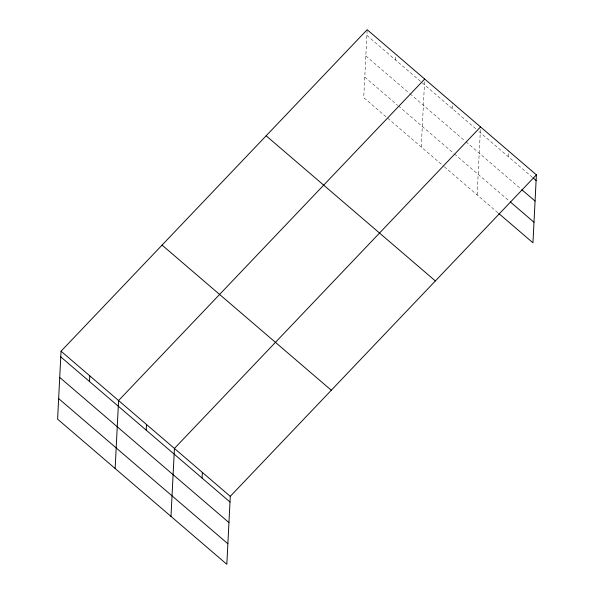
<?xml version="1.0" encoding="UTF-8"?>
<svg xmlns="http://www.w3.org/2000/svg" width="594" height="594" viewBox="0 0 594 594"><rect width="100%" height="100%" fill="white"/><g stroke="black" fill="none" stroke-linecap="round" stroke-linejoin="round"><path stroke-width="0.45" stroke-dasharray="2.97 2.23" d="M367.129 30.509L363.728 97.654L443.599 166.164M395.649 60.046L395.894 55.183M421.265 147.008L424.703 79.047M452.338 108.672L452.628 103M477.108 194.906L480.509 127.755M508.182 156.564L508.471 150.898M366.884 35.373L476.076 129.024M478.868 131.423L532.618 177.524M365.837 55.925L409.34 93.236M410.046 93.837L465.258 141.201M465.956 141.795L521.101 189.092M364.768 77.101L397.742 105.39M398.448 105.992L453.719 153.393M454.417 153.995L509.563 201.292M444.297 166.766L498.047 212.867"/><path stroke-width="0.89" d="M61.048 351.203L57.603 419.156L226.834 564.3L230.272 496.346L536.397 174.844L367.166 29.7L61.048 351.203L230.272 496.346M89.531 381.548L89.82 375.876M115.139 468.503L118.585 400.549L424.703 79.047M146.221 430.167L146.51 424.495M170.99 516.401L174.428 448.448L480.546 126.945M202.064 478.066L202.354 472.393M536.397 174.844L532.952 242.798L498.745 213.461M533.315 178.118L536.107 180.517M521.799 189.694L535.068 201.069M510.261 201.893L533.991 222.245M266.149 135.796L435.372 280.94M162.065 245.107L331.296 390.251M60.759 356.868L229.989 502.012M59.719 377.428L228.942 522.572M58.65 398.604L227.873 543.748"/></g></svg>
